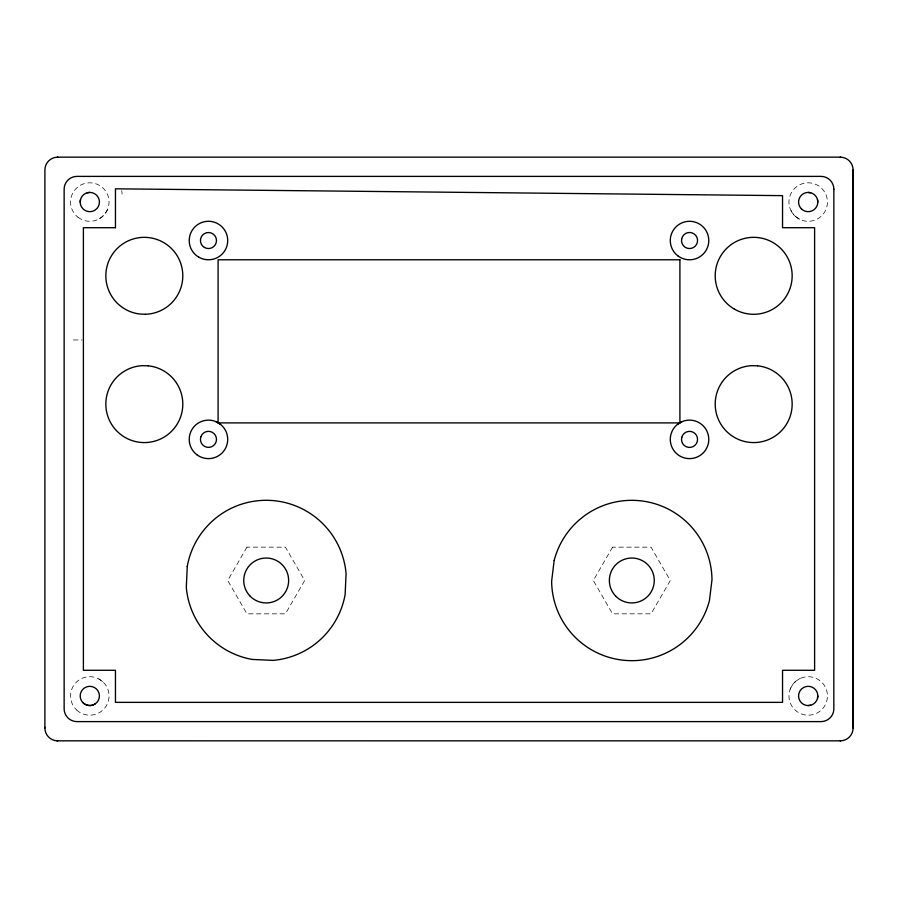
<?xml version="1.0" encoding="UTF-8"?>
<svg xmlns="http://www.w3.org/2000/svg" width="898" height="898" viewBox="0 0 898 898"><rect width="100%" height="100%" fill="white"/><g stroke="black" fill="none" stroke-linecap="round" stroke-linejoin="round"><path stroke-width="0.67" stroke-dasharray="4.49 3.37" d="M121.758 190.567L122.128 194.148M790.173 689.226L792.519 684.792L795.942 681.111L800.197 678.45A19.24 19.24 0 0 1 827.361 697.768A19.24 19.24 0 0 1 797.042 711.631A19.24 19.24 0 0 1 800.197 678.45M107.524 209.548L104.976 213.881L101.407 217.406L97.029 219.887M73.468 339.96L82.145 339.96M799.534 219.235L795.381 216.407L792.103 212.602L789.926 208.078M98.881 678.989L102.967 681.919M246.95 547.163L227.71 580.49L246.95 613.828L285.441 613.828L304.68 580.49L285.441 547.163L246.95 547.163M612.559 547.163L593.32 580.49L612.559 613.828L651.05 613.828L670.29 580.49L651.05 547.163L612.559 547.163M795.381 216.407A19.24 19.24 0 0 0 827.036 205.968A19.24 19.24 0 0 0 802.172 183.776A19.24 19.24 0 0 0 795.381 216.407M77.969 217.226A19.24 19.24 0 0 0 108.86 204.699A19.24 19.24 0 0 0 82.571 184.213A19.24 19.24 0 0 0 77.969 217.226M76.633 709.981A19.24 19.24 0 0 0 108.535 700.328A19.24 19.24 0 0 0 84.221 677.53A19.24 19.24 0 0 0 76.633 709.981"/><path stroke-width="1.35" d="M840.27 157.15L840.494 157.15A12.83 12.83 0 0 1 853.1 169.98L853.1 728.02A12.83 12.83 0 0 1 840.595 740.85L840.27 740.85M57.73 740.85L56.956 740.828A12.83 12.83 0 0 1 44.9 728.02L44.922 727.257M80.506 199.558L80.18 202.05M817.494 698.442A9.62 9.62 0 0 0 805.708 686.656A9.62 9.62 0 0 0 801.398 702.752A9.62 9.62 0 0 0 817.494 698.442L817.82 695.95M94.93 704.088L96.861 702.483A9.62 9.62 0 0 0 97.938 690.82L96.333 688.889A9.62 9.62 0 0 0 84.67 687.812L82.739 689.417A9.62 9.62 0 0 0 81.662 701.08C84.378 705.446 90.586 706.906 94.93 704.088A9.62 9.62 0 0 1 83.267 703.011M677.81 424.125L682.154 421.611A19.24 19.24 0 0 1 708.612 441.872A19.24 19.24 0 0 1 677.833 454.657A19.24 19.24 0 0 1 682.154 421.611M89.8 192.43L87.308 192.756A9.62 9.62 0 0 0 82.998 208.852A9.62 9.62 0 0 0 99.094 204.542A9.62 9.62 0 0 0 87.308 192.756M808.2 192.43L810.692 192.756M808.2 705.57L810.692 705.244M44.9 728.02L44.9 169.98A12.83 12.83 0 0 1 57.461 157.15L57.73 157.15M57.461 157.15L840.494 157.15M56.956 740.828L840.595 740.85M215.846 421.611L220.19 424.125M817.494 199.558L817.82 202.05M853.1 169.98L853.1 728.02M833.86 189.22L833.827 709.633A12.83 12.83 0 0 1 821.03 721.61L76.97 721.61A12.83 12.83 0 0 1 64.14 708.78L64.14 189.22A12.83 12.83 0 0 1 76.97 176.39L821.232 176.39A12.83 12.83 0 0 1 833.86 189.22M187.244 566.492L186.313 587.404A80.18 80.18 0 0 0 252.192 659.435L273.104 660.378A80.18 80.18 0 0 0 345.135 594.498L346.078 573.586A80.18 80.18 0 0 0 187.244 566.492M681.649 239.081L681.548 241.169A8.015 8.015 0 0 0 697.42 241.989L697.533 239.901A8.015 8.015 0 0 0 681.649 239.081M554.178 560.419L551.63 581.197A80.18 80.18 0 0 0 631.81 660.67L632.506 660.67A80.18 80.18 0 0 0 709.431 600.571L711.979 579.794A80.18 80.18 0 0 0 554.178 560.419M681.784 437.348L681.515 439.425A8.015 8.015 0 0 0 697.297 441.412L697.555 439.335A8.015 8.015 0 0 0 681.784 437.348M200.86 436.821L200.467 438.875A8.015 8.015 0 0 0 216.059 441.939L216.463 439.885A8.015 8.015 0 0 0 200.86 436.821M115.46 227.71L83.391 227.71L83.391 670.29L115.46 670.29L115.46 702.359L782.54 702.359L782.54 670.29L814.609 670.29L814.609 227.71L782.54 227.71L782.54 195.641L115.46 188.816L115.46 227.71M679.909 259.78L218.091 259.78L218.091 422.902L679.909 422.902L679.909 259.78M148.181 365.812L142.142 365.677A38.491 38.491 0 0 0 111.071 423.486A38.491 38.491 0 0 0 176.682 424.922A38.491 38.491 0 0 0 148.181 365.812M757.631 365.823L751.592 365.666A38.491 38.491 0 0 0 720.387 423.396A38.491 38.491 0 0 0 785.997 425.001A38.491 38.491 0 0 0 757.631 365.823M145.296 314.289L139.269 313.963A38.491 38.491 0 0 1 112.62 253.988A38.491 38.491 0 0 1 178.152 257.479A38.491 38.491 0 0 1 145.296 314.289M801.398 208.852A9.62 9.62 0 0 0 817.494 204.542A9.62 9.62 0 0 0 805.708 192.756A9.62 9.62 0 0 0 801.398 208.852M734.441 309.148A38.491 38.491 0 0 0 792.159 275.809A38.491 38.491 0 0 0 734.441 242.482A38.491 38.491 0 0 0 734.441 309.148M677.81 255.795A19.24 19.24 0 0 0 708.612 243.066A19.24 19.24 0 0 0 682.188 222.749A19.24 19.24 0 0 0 677.81 255.795M196.741 454.635A19.24 19.24 0 0 0 227.542 441.906A19.24 19.24 0 0 0 201.118 421.6A19.24 19.24 0 0 0 196.741 454.635M615.938 596.362A22.45 22.45 0 0 0 653.497 586.304A22.45 22.45 0 0 0 625.996 558.803A22.45 22.45 0 0 0 615.938 596.362M250.318 596.362A22.45 22.45 0 0 0 287.876 586.304A22.45 22.45 0 0 0 260.386 558.803A22.45 22.45 0 0 0 250.318 596.362M198.84 257.198A19.24 19.24 0 0 0 227.71 240.541A19.24 19.24 0 0 0 198.84 223.871A19.24 19.24 0 0 0 198.84 257.198M204.452 247.478A8.015 8.015 0 0 0 216.485 240.541A8.015 8.015 0 0 0 204.452 233.592A8.015 8.015 0 0 0 204.452 247.478"/></g></svg>
